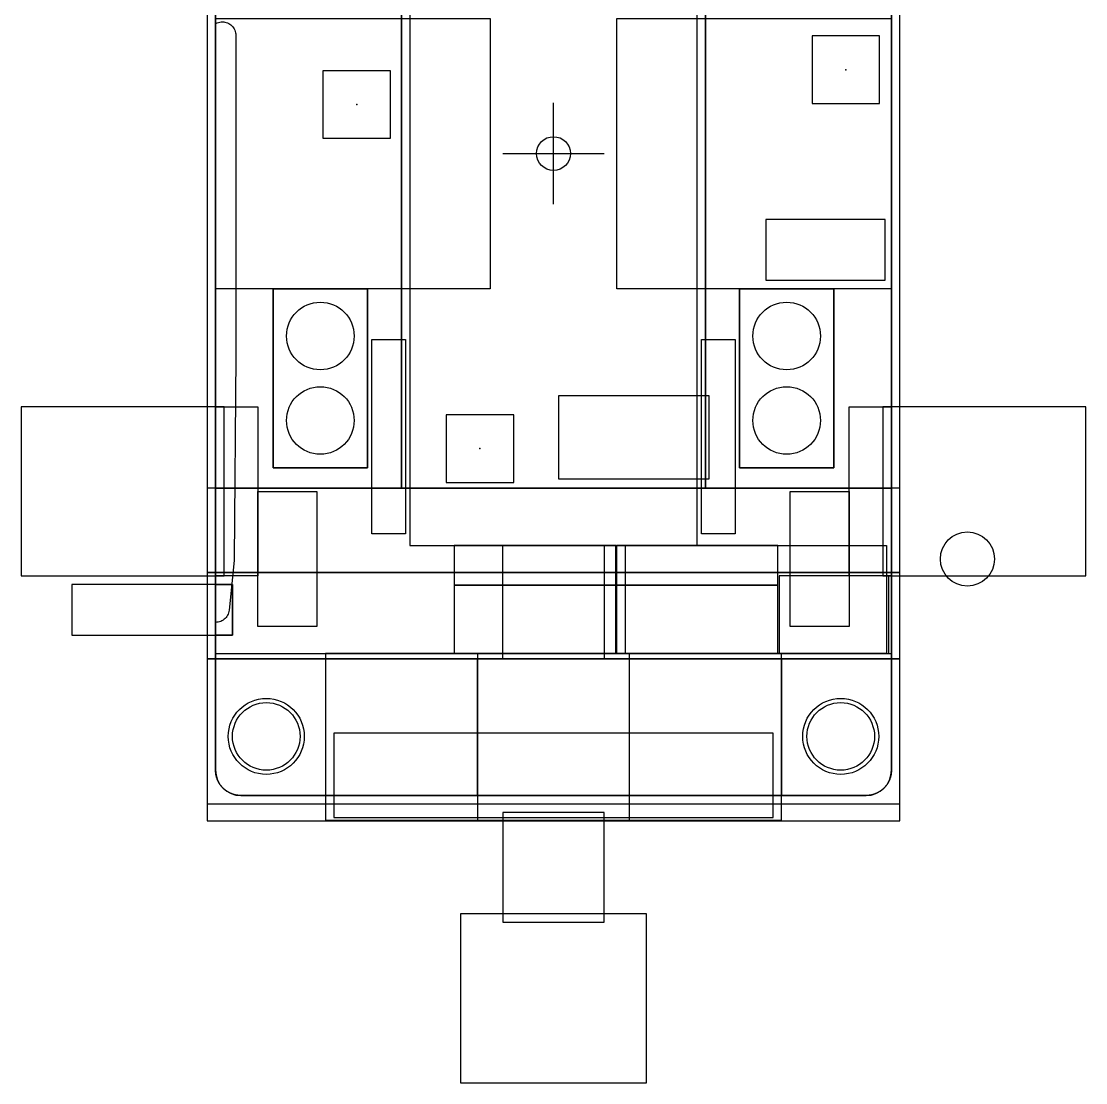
# Model space of a CAD drawing. Header units: millimetres. Extents: x -32 to 32, y -55 to 58.
# Drawn here: x -31.5 to 31.5, y -55 to 7.8 of the extents above; entities that cross this region are included whole.
import ezdxf

# ---------------------------------------------------------------- set-up
doc = ezdxf.new("R2010")
doc.units = ezdxf.units.MM
for name, color, linetype in [('BATTERY_4P7', 1, 'Continuous'), ('BOTTOM_FLUSH_PADS_ONLY', 5, 'Continuous'), ('BOTTOM_PLATE_M2_HEAD_HOLES', 2, 'Continuous'), ('BOTTOM_PLATE_THT_RELIEF', 3, 'Continuous'), ('CORRIDOR_23P0', 2, 'Continuous'), ('ESC_EDGE', 1, 'Continuous'), ('IMU_CENTRE', 2, 'Continuous'), ('KEYBAND_4P0', 6, 'Continuous'), ('LED_CHANNEL_MOUTH_CLEAR', 5, 'Continuous'), ('LED_LEADS_0P3', 4, 'Continuous'), ('LEDGE_CLAMP_NO_PARTS', 3, 'Continuous'), ('MOTOR_LEADS_7P3', 7, 'Continuous'), ('MOTOR_SVC_LOOP_7P5', 4, 'Continuous'), ('MOUNT_KEEPOUT', 1, 'Continuous'), ('PLACEMENT_C21', 3, 'Continuous'), ('PLACEMENT_D2', 5, 'Continuous'), ('PLACEMENT_J1_ESC_PWR', 6, 'Continuous'), ('PLACEMENT_J4_ESC_SIG', 7, 'Continuous'), ('PLACEMENT_J4_REARPADS', 1, 'Continuous'), ('PLACEMENT_J5_REARPADS', 3, 'Continuous'), ('PLACEMENT_J5_RX', 2, 'Continuous'), ('PLACEMENT_J6_XT30_BAT', 4, 'Continuous'), ('PLACEMENT_J7_XT30_SW', 6, 'Continuous'), ('PLACEMENT_U4', 6, 'Continuous'), ('PLACEMENT_U5', 7, 'Continuous'), ('PLACEMENT_U6', 1, 'Continuous'), ('REF_BATTERY', 3, 'Continuous'), ('REF_BAY', 5, 'Continuous'), ('REF_BOARD', 3, 'Continuous'), ('REF_ESC_ENVELOPE', 6, 'Continuous'), ('REF_LED_LEAD_CHANNEL', 4, 'Continuous'), ('REF_LEDGE_RECESS_NEW', 7, 'Continuous'), ('REF_LEDGES', 6, 'Continuous'), ('REF_MOTOR_LEAD_CHANNEL', 7, 'Continuous'), ('REF_OLD_TABHOLES', 4, 'Continuous'), ('REF_RX', 2, 'Continuous'), ('REF_RX_LEAD_GROOVE', 3, 'Continuous'), ('REF_S_BEAM', 4, 'Continuous'), ('REF_S_GAP', 5, 'Continuous'), ('REF_S_GROOVE_V33B', 7, 'Continuous'), ('REF_S_GROOVE_V34', 1, 'Continuous'), ('RIB_14P4', 1, 'Continuous'), ('RX_ENTRY', 3, 'Continuous'), ('S_BEAM_1P2', 2, 'Continuous'), ('S_GAP_XH_PLUG_LOW_PARTS', 3, 'Continuous'), ('S_GROOVE_WIRES_4P8', 4, 'Continuous'), ('XT30_BAT', 6, 'Continuous'), ('XT30_SW', 7, 'Continuous')]:
    doc.layers.add(name, color=color, linetype=linetype)

msp = doc.modelspace()

# ---------------------------------------------------------------- linework, layer by layer
at = {"layer": 'BATTERY_4P7'}
msp.add_lwpolyline([(9, 29.2), (9, -19.8), (-9, -19.8), (-9, 29.9)], dxfattribs=at)
at = {"layer": 'BOTTOM_FLUSH_PADS_ONLY'}
msp.add_lwpolyline([(20, 36.4954), (20, -36.4954), (20, -36.4985), (20, -36.5015), (19.9999, -36.5046), (19.9997, -36.5276), (19.9995, -36.5337), (19.9994, -36.5399), (19.9992, -36.546), (19.9985, -36.5644), (19.9983, -36.5705), (19.998, -36.5767), (19.9976, -36.5828), (19.9965, -36.6012), (19.9961, -36.6073), (19.9956, -36.6134), (19.9951, -36.6195), (19.9936, -36.6379), (19.993, -36.644), (19.9924, -36.6501), (19.9918, -36.6562), (19.9897, -36.6745), (19.989, -36.6806), (19.9883, -36.6867), (19.9875, -36.6927), (19.985, -36.711), (19.9841, -36.7171), (19.9832, -36.7231), (19.9823, -36.7292), (19.9794, -36.7474), (19.9784, -36.7534), (19.9773, -36.7595), (19.9762, -36.7655), (19.9729, -36.7836), (19.9717, -36.7896), (19.9705, -36.7956), (19.9693, -36.8016), (19.9655, -36.8196), (19.9642, -36.8256), (19.9628, -36.8316), (19.9614, -36.8376), (19.9572, -36.8555), (19.9557, -36.8615), (19.9542, -36.8674), (19.9527, -36.8734), (19.948, -36.8912), (19.9464, -36.8971), (19.9448, -36.903), (19.9431, -36.9089), (19.938, -36.9266), (19.9362, -36.9325), (19.9344, -36.9383), (19.9326, -36.9442), (19.9271, -36.9617), (19.9252, -36.9676), (19.9233, -36.9734), (19.9213, -36.9792), (19.9153, -36.9966), (19.9133, -37.0024), (19.9112, -37.0082), (19.9091, -37.014), (19.9027, -37.0312), (19.9005, -37.037), (19.8983, -37.0427), (19.8961, -37.0484), (19.8892, -37.0655), (19.8869, -37.0712), (19.8846, -37.0768), (19.8822, -37.0825), (19.8749, -37.0994), (19.8725, -37.105), (19.87, -37.1106), (19.8675, -37.1162), (19.8598, -37.133), (19.8572, -37.1385), (19.8546, -37.1441), (19.8519, -37.1496), (19.8439, -37.1661), (19.8411, -37.1716), (19.8384, -37.1771), (19.8356, -37.1826), (19.8271, -37.1989), (19.8243, -37.2044), (19.8214, -37.2098), (19.8184, -37.2152), (19.8096, -37.2313), (19.8066, -37.2366), (19.8036, -37.242), (19.8005, -37.2473), (19.7912, -37.2632), (19.7881, -37.2685), (19.785, -37.2737), (19.7818, -37.279), (19.7721, -37.2947), (19.7689, -37.2999), (19.7656, -37.305), (19.7623, -37.3102), (19.7522, -37.3256), (19.7488, -37.3308), (19.7454, -37.3359), (19.742, -37.3409), (19.7316, -37.3561), (19.7281, -37.3612), (19.7245, -37.3662), (19.721, -37.3712), (19.7102, -37.3861), (19.7066, -37.391), (19.7029, -37.396), (19.6992, -37.4009), (19.6881, -37.4155), (19.6843, -37.4204), (19.6806, -37.4252), (19.6768, -37.43), (19.6653, -37.4444), (19.6614, -37.4492), (19.6575, -37.4539), (19.6536, -37.4586), (19.6417, -37.4727), (19.6378, -37.4774), (19.6338, -37.482), (19.6297, -37.4867), (19.6175, -37.5004), (19.6134, -37.505), (19.6093, -37.5096), (19.6052, -37.5141), (19.5926, -37.5276), (19.5884, -37.532), (19.5842, -37.5365), (19.5799, -37.5409), (19.5671, -37.5541), (19.5628, -37.5584), (19.5584, -37.5628), (19.5541, -37.5671), (19.5409, -37.5799), (19.5365, -37.5842), (19.532, -37.5884), (19.5276, -37.5926), (19.5141, -37.6052), (19.5096, -37.6093), (19.505, -37.6134), (19.5004, -37.6175), (19.4867, -37.6297), (19.482, -37.6338), (19.4774, -37.6378), (19.4727, -37.6417), (19.4586, -37.6536), (19.4539, -37.6575), (19.4492, -37.6614), (19.4444, -37.6653), (19.43, -37.6768), (19.4252, -37.6806), (19.4204, -37.6843), (19.4155, -37.6881), (19.4009, -37.6992), (19.396, -37.7029), (19.391, -37.7066), (19.3861, -37.7102), (19.3712, -37.721), (19.3662, -37.7245), (19.3612, -37.7281), (19.3561, -37.7316), (19.3409, -37.742), (19.3359, -37.7454), (19.3308, -37.7488), (19.3256, -37.7522), (19.3102, -37.7623), (19.305, -37.7656), (19.2999, -37.7689), (19.2947, -37.7721), (19.279, -37.7818), (19.2737, -37.785), (19.2685, -37.7881), (19.2632, -37.7912), (19.2473, -37.8005), (19.242, -37.8036), (19.2366, -37.8066), (19.2313, -37.8096), (19.2152, -37.8184), (19.2098, -37.8214), (19.2044, -37.8243), (19.1989, -37.8271), (19.1826, -37.8356), (19.1771, -37.8384), (19.1716, -37.8411), (19.1661, -37.8439), (19.1496, -37.8519), (19.1441, -37.8546), (19.1385, -37.8572), (19.133, -37.8598), (19.1162, -37.8675), (19.1106, -37.87), (19.105, -37.8725), (19.0994, -37.8749), (19.0825, -37.8822), (19.0768, -37.8846), (19.0712, -37.8869), (19.0655, -37.8892), (19.0484, -37.8961), (19.0427, -37.8983), (19.037, -37.9005), (19.0312, -37.9027), (19.014, -37.9091), (19.0082, -37.9112), (19.0024, -37.9133), (18.9966, -37.9153), (18.9792, -37.9213), (18.9734, -37.9233), (18.9676, -37.9252), (18.9617, -37.9271), (18.9442, -37.9326), (18.9383, -37.9344), (18.9325, -37.9362), (18.9266, -37.938), (18.9089, -37.9431), (18.903, -37.9448), (18.8971, -37.9464), (18.8912, -37.948), (18.8734, -37.9527), (18.8674, -37.9542), (18.8615, -37.9557), (18.8555, -37.9572), (18.8376, -37.9614), (18.8316, -37.9628), (18.8256, -37.9642), (18.8196, -37.9655), (18.8016, -37.9693), (18.7956, -37.9705), (18.7896, -37.9717), (18.7836, -37.9729), (18.7655, -37.9762), (18.7595, -37.9773), (18.7534, -37.9784), (18.7474, -37.9794), (18.7292, -37.9823), (18.7231, -37.9832), (18.7171, -37.9841), (18.711, -37.985), (18.6927, -37.9875), (18.6867, -37.9883), (18.6806, -37.989), (18.6745, -37.9897), (18.6562, -37.9918), (18.6501, -37.9924), (18.644, -37.993), (18.6379, -37.9936), (18.6195, -37.9951), (18.6134, -37.9956), (18.6073, -37.9961), (18.6012, -37.9965), (18.5828, -37.9976), (18.5767, -37.998), (18.5705, -37.9983), (18.5644, -37.9985), (18.546, -37.9992), (18.5399, -37.9994), (18.5337, -37.9995), (18.5276, -37.9997), (18.5046, -37.9999), (18.5015, -38), (18.4985, -38), (18.4954, -38), (-18.4954, -38), (-18.4985, -38), (-18.5015, -38), (-18.5046, -37.9999), (-18.5276, -37.9997), (-18.5337, -37.9995), (-18.5399, -37.9994), (-18.546, -37.9992), (-18.5644, -37.9985), (-18.5705, -37.9983), (-18.5767, -37.998), (-18.5828, -37.9976), (-18.6012, -37.9965), (-18.6073, -37.9961), (-18.6134, -37.9956), (-18.6195, -37.9951), (-18.6379, -37.9936), (-18.644, -37.993), (-18.6501, -37.9924), (-18.6562, -37.9918), (-18.6745, -37.9897), (-18.6806, -37.989), (-18.6867, -37.9883), (-18.6927, -37.9875), (-18.711, -37.985), (-18.7171, -37.9841), (-18.7231, -37.9832), (-18.7292, -37.9823), (-18.7474, -37.9794), (-18.7534, -37.9784), (-18.7595, -37.9773), (-18.7655, -37.9762), (-18.7836, -37.9729), (-18.7896, -37.9717), (-18.7956, -37.9705), (-18.8016, -37.9693), (-18.8196, -37.9655), (-18.8256, -37.9642), (-18.8316, -37.9628), (-18.8376, -37.9614), (-18.8555, -37.9572), (-18.8615, -37.9557), (-18.8674, -37.9542), (-18.8734, -37.9527), (-18.8912, -37.948), (-18.8971, -37.9464), (-18.903, -37.9448), (-18.9089, -37.9431), (-18.9266, -37.938), (-18.9325, -37.9362), (-18.9383, -37.9344), (-18.9442, -37.9326), (-18.9617, -37.9271), (-18.9676, -37.9252), (-18.9734, -37.9233), (-18.9792, -37.9213), (-18.9966, -37.9153), (-19.0024, -37.9133), (-19.0082, -37.9112), (-19.014, -37.9091), (-19.0312, -37.9027), (-19.037, -37.9005), (-19.0427, -37.8983), (-19.0484, -37.8961), (-19.0655, -37.8892), (-19.0712, -37.8869), (-19.0768, -37.8846), (-19.0825, -37.8822), (-19.0994, -37.8749), (-19.105, -37.8725), (-19.1106, -37.87), (-19.1162, -37.8675), (-19.133, -37.8598), (-19.1385, -37.8572), (-19.1441, -37.8546), (-19.1496, -37.8519), (-19.1661, -37.8439), (-19.1716, -37.8411), (-19.1771, -37.8384), (-19.1826, -37.8356), (-19.1989, -37.8271), (-19.2044, -37.8243), (-19.2098, -37.8214), (-19.2152, -37.8184), (-19.2313, -37.8096), (-19.2366, -37.8066), (-19.242, -37.8036), (-19.2473, -37.8005), (-19.2632, -37.7912), (-19.2685, -37.7881), (-19.2737, -37.785), (-19.279, -37.7818), (-19.2947, -37.7721), (-19.2999, -37.7689), (-19.305, -37.7656), (-19.3102, -37.7623), (-19.3256, -37.7522), (-19.3308, -37.7488), (-19.3359, -37.7454), (-19.3409, -37.742), (-19.3561, -37.7316), (-19.3612, -37.7281), (-19.3662, -37.7245), (-19.3712, -37.721), (-19.3861, -37.7102), (-19.391, -37.7066), (-19.396, -37.7029), (-19.4009, -37.6992), (-19.4155, -37.6881), (-19.4204, -37.6843), (-19.4252, -37.6806), (-19.43, -37.6768), (-19.4444, -37.6653), (-19.4492, -37.6614), (-19.4539, -37.6575), (-19.4586, -37.6536), (-19.4727, -37.6417), (-19.4774, -37.6378), (-19.482, -37.6338), (-19.4867, -37.6297), (-19.5004, -37.6175), (-19.505, -37.6134), (-19.5096, -37.6093), (-19.5141, -37.6052), (-19.5276, -37.5926), (-19.532, -37.5884), (-19.5365, -37.5842), (-19.5409, -37.5799), (-19.5541, -37.5671), (-19.5584, -37.5628), (-19.5628, -37.5584), (-19.5671, -37.5541), (-19.5799, -37.5409), (-19.5842, -37.5365), (-19.5884, -37.532), (-19.5926, -37.5276), (-19.6052, -37.5141), (-19.6093, -37.5096), (-19.6134, -37.505), (-19.6175, -37.5004), (-19.6297, -37.4867), (-19.6338, -37.482), (-19.6378, -37.4774), (-19.6417, -37.4727), (-19.6536, -37.4586), (-19.6575, -37.4539), (-19.6614, -37.4492), (-19.6653, -37.4444), (-19.6768, -37.43), (-19.6806, -37.4252), (-19.6843, -37.4204), (-19.6881, -37.4155), (-19.6992, -37.4009), (-19.7029, -37.396), (-19.7066, -37.391), (-19.7102, -37.3861), (-19.721, -37.3712), (-19.7245, -37.3662), (-19.7281, -37.3612), (-19.7316, -37.3561), (-19.742, -37.3409), (-19.7454, -37.3359), (-19.7488, -37.3308), (-19.7522, -37.3256), (-19.7623, -37.3102), (-19.7656, -37.305), (-19.7689, -37.2999), (-19.7721, -37.2947), (-19.7818, -37.279), (-19.785, -37.2737), (-19.7881, -37.2685), (-19.7912, -37.2632), (-19.8005, -37.2473), (-19.8036, -37.242), (-19.8066, -37.2366), (-19.8096, -37.2313), (-19.8184, -37.2152), (-19.8214, -37.2098), (-19.8243, -37.2044), (-19.8271, -37.1989), (-19.8356, -37.1826), (-19.8384, -37.1771), (-19.8411, -37.1716), (-19.8439, -37.1661), (-19.8519, -37.1496), (-19.8546, -37.1441), (-19.8572, -37.1385), (-19.8598, -37.133), (-19.8675, -37.1162), (-19.87, -37.1106), (-19.8725, -37.105), (-19.8749, -37.0994), (-19.8822, -37.0825), (-19.8846, -37.0768), (-19.8869, -37.0712), (-19.8892, -37.0655), (-19.8961, -37.0484), (-19.8983, -37.0427), (-19.9005, -37.037), (-19.9027, -37.0312), (-19.9091, -37.014), (-19.9112, -37.0082), (-19.9133, -37.0024), (-19.9153, -36.9966), (-19.9213, -36.9792), (-19.9233, -36.9734), (-19.9252, -36.9676), (-19.9271, -36.9617), (-19.9326, -36.9442), (-19.9344, -36.9383), (-19.9362, -36.9325), (-19.938, -36.9266), (-19.9431, -36.9089), (-19.9448, -36.903), (-19.9464, -36.8971), (-19.948, -36.8912), (-19.9527, -36.8734), (-19.9542, -36.8674), (-19.9557, -36.8615), (-19.9572, -36.8555), (-19.9614, -36.8376), (-19.9628, -36.8316), (-19.9642, -36.8256), (-19.9655, -36.8196), (-19.9693, -36.8016), (-19.9705, -36.7956), (-19.9717, -36.7896), (-19.9729, -36.7836), (-19.9762, -36.7655), (-19.9773, -36.7595), (-19.9784, -36.7534), (-19.9794, -36.7474), (-19.9823, -36.7292), (-19.9832, -36.7231), (-19.9841, -36.7171), (-19.985, -36.711), (-19.9875, -36.6927), (-19.9883, -36.6867), (-19.989, -36.6806), (-19.9897, -36.6745), (-19.9918, -36.6562), (-19.9924, -36.6501), (-19.993, -36.644), (-19.9936, -36.6379), (-19.9951, -36.6195), (-19.9956, -36.6134), (-19.9961, -36.6073), (-19.9965, -36.6012), (-19.9976, -36.5828), (-19.998, -36.5767), (-19.9983, -36.5705), (-19.9985, -36.5644), (-19.9992, -36.546), (-19.9994, -36.5399), (-19.9995, -36.5337), (-19.9997, -36.5276), (-19.9999, -36.5046), (-20, -36.5015), (-20, -36.4985), (-20, -36.4954), (-20, 36.4954)], dxfattribs=at)
at = {"layer": 'BOTTOM_PLATE_M2_HEAD_HOLES'}
for centre in [(-17, -34.5), (17, -34.5)]:
    msp.add_circle(centre, 2, dxfattribs=at)
at = {"layer": 'BOTTOM_PLATE_THT_RELIEF'}
for centre in [(-13.8, -10.8), (13.8, -10.8), (-13.8, -15.8), (13.8, -15.8)]:
    msp.add_circle(centre, 2, dxfattribs=at)
at = {"layer": 'CORRIDOR_23P0'}
msp.add_lwpolyline([(-9, 29.9), (-9, -19.8), (-20, -19.8), (-20, 29.9)], close=True, dxfattribs=at)
msp.add_lwpolyline([(20, 29.9), (20, -19.8), (9, -19.8), (9, 29.2)], dxfattribs=at)
at = {"layer": 'ESC_EDGE'}
msp.add_lwpolyline([(4.27, -29.6), (4.27, -23.2), (19.7, -23.2), (19.7, -29.6)], close=True, dxfattribs=at)
at = {"layer": 'IMU_CENTRE'}
for p, q in [((0, -3), (0, 3)), ((-3, 0), (3, 0))]:
    msp.add_line(p, q, dxfattribs=at)
msp.add_circle((0, 0), 1, dxfattribs=at)
at = {"layer": 'KEYBAND_4P0'}
for points in [[(-3.75, 8), (-3.75, -8), (-20, -8), (-20, 8)], [(20, 8), (20, -8), (3.75, -8), (3.75, 8)]]:
    msp.add_lwpolyline(points, close=True, dxfattribs=at)
at = {"layer": 'LED_CHANNEL_MOUTH_CLEAR'}
msp.add_lwpolyline([(-19, -25.5), (-19, -28.5), (-20, -28.5), (-20, -25.5)], close=True, dxfattribs=at)
at = {"layer": 'LED_LEADS_0P3'}
msp.add_lwpolyline([(-19.9771, 7.7055), (-19.9061, 7.7391), (-19.8322, 7.7656), (-19.7561, 7.7846), (-19.6784, 7.7961), (-19.6, 7.8), (-19.5216, 7.7961), (-19.4439, 7.7846), (-19.3678, 7.7656), (-19.2939, 7.7391), (-19.2229, 7.7055), (-19.1555, 7.6652), (-19.0925, 7.6184), (-19.0343, 7.5657), (-18.9816, 7.5075), (-18.9348, 7.4445), (-18.8945, 7.3771), (-18.8609, 7.3061), (-18.8344, 7.2322), (-18.8154, 7.1561), (-18.8039, 7.0784), (-18.8, 7), (-18.8, -12), (-18.8, -12.0067), (-18.9, -24.0067), (-18.9041, -24.0809), (-19.2041, -27.0309), (-19.2159, -27.1086), (-19.2352, -27.1847), (-19.2619, -27.2585), (-19.2957, -27.3294), (-19.3362, -27.3966), (-19.3832, -27.4595), (-19.4361, -27.5175), (-19.4944, -27.57), (-19.5577, -27.6166), (-19.6251, -27.6567), (-19.6962, -27.6901), (-19.7702, -27.7163), (-19.8464, -27.7351), (-19.9241, -27.7464), (-20, -27.7499), (-20, 7.6918)], close=True, dxfattribs=at)
at = {"layer": 'LEDGE_CLAMP_NO_PARTS'}
msp.add_lwpolyline([(20, -36.4954), (20, -36.4985), (20, -36.5015), (19.9999, -36.5046), (19.9997, -36.5276), (19.9995, -36.5337), (19.9994, -36.5399), (19.9992, -36.546), (19.9985, -36.5644), (19.9983, -36.5705), (19.998, -36.5767), (19.9976, -36.5828), (19.9965, -36.6012), (19.9961, -36.6073), (19.9956, -36.6134), (19.9951, -36.6195), (19.9936, -36.6379), (19.993, -36.644), (19.9924, -36.6501), (19.9918, -36.6562), (19.9897, -36.6745), (19.989, -36.6806), (19.9883, -36.6867), (19.9875, -36.6927), (19.985, -36.711), (19.9841, -36.7171), (19.9832, -36.7231), (19.9823, -36.7292), (19.9794, -36.7474), (19.9784, -36.7534), (19.9773, -36.7595), (19.9762, -36.7655), (19.9729, -36.7836), (19.9717, -36.7896), (19.9705, -36.7956), (19.9693, -36.8016), (19.9655, -36.8196), (19.9642, -36.8256), (19.9628, -36.8316), (19.9614, -36.8376), (19.9572, -36.8555), (19.9557, -36.8615), (19.9542, -36.8674), (19.9527, -36.8734), (19.948, -36.8912), (19.9464, -36.8971), (19.9448, -36.903), (19.9431, -36.9089), (19.938, -36.9266), (19.9362, -36.9325), (19.9344, -36.9383), (19.9326, -36.9442), (19.9271, -36.9617), (19.9252, -36.9676), (19.9233, -36.9734), (19.9213, -36.9792), (19.9153, -36.9966), (19.9133, -37.0024), (19.9112, -37.0082), (19.9091, -37.014), (19.9027, -37.0312), (19.9005, -37.037), (19.8983, -37.0427), (19.8961, -37.0484), (19.8892, -37.0655), (19.8869, -37.0712), (19.8846, -37.0768), (19.8822, -37.0825), (19.8749, -37.0994), (19.8725, -37.105), (19.87, -37.1106), (19.8675, -37.1162), (19.8598, -37.133), (19.8572, -37.1385), (19.8546, -37.1441), (19.8519, -37.1496), (19.8439, -37.1661), (19.8411, -37.1716), (19.8384, -37.1771), (19.8356, -37.1826), (19.8271, -37.1989), (19.8243, -37.2044), (19.8214, -37.2098), (19.8184, -37.2152), (19.8096, -37.2313), (19.8066, -37.2366), (19.8036, -37.242), (19.8005, -37.2473), (19.7912, -37.2632), (19.7881, -37.2685), (19.785, -37.2737), (19.7818, -37.279), (19.7721, -37.2947), (19.7689, -37.2999), (19.7656, -37.305), (19.7623, -37.3102), (19.7522, -37.3256), (19.7488, -37.3308), (19.7454, -37.3359), (19.742, -37.3409), (19.7316, -37.3561), (19.7281, -37.3612), (19.7245, -37.3662), (19.721, -37.3712), (19.7102, -37.3861), (19.7066, -37.391), (19.7029, -37.396), (19.6992, -37.4009), (19.6881, -37.4155), (19.6843, -37.4204), (19.6806, -37.4252), (19.6768, -37.43), (19.6653, -37.4444), (19.6614, -37.4492), (19.6575, -37.4539), (19.6536, -37.4586), (19.6417, -37.4727), (19.6378, -37.4774), (19.6338, -37.482), (19.6297, -37.4867), (19.6175, -37.5004), (19.6134, -37.505), (19.6093, -37.5096), (19.6052, -37.5141), (19.5926, -37.5276), (19.5884, -37.532), (19.5842, -37.5365), (19.5799, -37.5409), (19.5671, -37.5541), (19.5628, -37.5584), (19.5584, -37.5628), (19.5541, -37.5671), (19.5409, -37.5799), (19.5365, -37.5842), (19.532, -37.5884), (19.5276, -37.5926), (19.5141, -37.6052), (19.5096, -37.6093), (19.505, -37.6134), (19.5004, -37.6175), (19.4867, -37.6297), (19.482, -37.6338), (19.4774, -37.6378), (19.4727, -37.6417), (19.4586, -37.6536), (19.4539, -37.6575), (19.4492, -37.6614), (19.4444, -37.6653), (19.43, -37.6768), (19.4252, -37.6806), (19.4204, -37.6843), (19.4155, -37.6881), (19.4009, -37.6992), (19.396, -37.7029), (19.391, -37.7066), (19.3861, -37.7102), (19.3712, -37.721), (19.3662, -37.7245), (19.3612, -37.7281), (19.3561, -37.7316), (19.3409, -37.742), (19.3359, -37.7454), (19.3308, -37.7488), (19.3256, -37.7522), (19.3102, -37.7623), (19.305, -37.7656), (19.2999, -37.7689), (19.2947, -37.7721), (19.279, -37.7818), (19.2737, -37.785), (19.2685, -37.7881), (19.2632, -37.7912), (19.2473, -37.8005), (19.242, -37.8036), (19.2366, -37.8066), (19.2313, -37.8096), (19.2152, -37.8184), (19.2098, -37.8214), (19.2044, -37.8243), (19.1989, -37.8271), (19.1826, -37.8356), (19.1771, -37.8384), (19.1716, -37.8411), (19.1661, -37.8439), (19.1496, -37.8519), (19.1441, -37.8546), (19.1385, -37.8572), (19.133, -37.8598), (19.1162, -37.8675), (19.1106, -37.87), (19.105, -37.8725), (19.0994, -37.8749), (19.0825, -37.8822), (19.0768, -37.8846), (19.0712, -37.8869), (19.0655, -37.8892), (19.0484, -37.8961), (19.0427, -37.8983), (19.037, -37.9005), (19.0312, -37.9027), (19.014, -37.9091), (19.0082, -37.9112), (19.0024, -37.9133), (18.9966, -37.9153), (18.9792, -37.9213), (18.9734, -37.9233), (18.9676, -37.9252), (18.9617, -37.9271), (18.9442, -37.9326), (18.9383, -37.9344), (18.9325, -37.9362), (18.9266, -37.938), (18.9089, -37.9431), (18.903, -37.9448), (18.8971, -37.9464), (18.8912, -37.948), (18.8734, -37.9527), (18.8674, -37.9542), (18.8615, -37.9557), (18.8555, -37.9572), (18.8376, -37.9614), (18.8316, -37.9628), (18.8256, -37.9642), (18.8196, -37.9655), (18.8016, -37.9693), (18.7956, -37.9705), (18.7896, -37.9717), (18.7836, -37.9729), (18.7655, -37.9762), (18.7595, -37.9773), (18.7534, -37.9784), (18.7474, -37.9794), (18.7292, -37.9823), (18.7231, -37.9832), (18.7171, -37.9841), (18.711, -37.985), (18.6927, -37.9875), (18.6867, -37.9883), (18.6806, -37.989), (18.6745, -37.9897), (18.6562, -37.9918), (18.6501, -37.9924), (18.644, -37.993), (18.6379, -37.9936), (18.6195, -37.9951), (18.6134, -37.9956), (18.6073, -37.9961), (18.6012, -37.9965), (18.5828, -37.9976), (18.5767, -37.998), (18.5705, -37.9983), (18.5644, -37.9985), (18.546, -37.9992), (18.5399, -37.9994), (18.5337, -37.9995), (18.5276, -37.9997), (18.5046, -37.9999), (18.5015, -38), (18.4985, -38), (18.4954, -38), (13.5, -38), (13.5, -29.9), (-4.5, -29.9), (-4.5, -38), (-18.4954, -38), (-18.4985, -38), (-18.5015, -38), (-18.5046, -37.9999), (-18.5276, -37.9997), (-18.5337, -37.9995), (-18.5399, -37.9994), (-18.546, -37.9992), (-18.5644, -37.9985), (-18.5705, -37.9983), (-18.5767, -37.998), (-18.5828, -37.9976), (-18.6012, -37.9965), (-18.6073, -37.9961), (-18.6134, -37.9956), (-18.6195, -37.9951), (-18.6379, -37.9936), (-18.644, -37.993), (-18.6501, -37.9924), (-18.6562, -37.9918), (-18.6745, -37.9897), (-18.6806, -37.989), (-18.6867, -37.9883), (-18.6927, -37.9875), (-18.711, -37.985), (-18.7171, -37.9841), (-18.7231, -37.9832), (-18.7292, -37.9823), (-18.7474, -37.9794), (-18.7534, -37.9784), (-18.7595, -37.9773), (-18.7655, -37.9762), (-18.7836, -37.9729), (-18.7896, -37.9717), (-18.7956, -37.9705), (-18.8016, -37.9693), (-18.8196, -37.9655), (-18.8256, -37.9642), (-18.8316, -37.9628), (-18.8376, -37.9614), (-18.8555, -37.9572), (-18.8615, -37.9557), (-18.8674, -37.9542), (-18.8734, -37.9527), (-18.8912, -37.948), (-18.8971, -37.9464), (-18.903, -37.9448), (-18.9089, -37.9431), (-18.9266, -37.938), (-18.9325, -37.9362), (-18.9383, -37.9344), (-18.9442, -37.9326), (-18.9617, -37.9271), (-18.9676, -37.9252), (-18.9734, -37.9233), (-18.9792, -37.9213), (-18.9966, -37.9153), (-19.0024, -37.9133), (-19.0082, -37.9112), (-19.014, -37.9091), (-19.0312, -37.9027), (-19.037, -37.9005), (-19.0427, -37.8983), (-19.0484, -37.8961), (-19.0655, -37.8892), (-19.0712, -37.8869), (-19.0768, -37.8846), (-19.0825, -37.8822), (-19.0994, -37.8749), (-19.105, -37.8725), (-19.1106, -37.87), (-19.1162, -37.8675), (-19.133, -37.8598), (-19.1385, -37.8572), (-19.1441, -37.8546), (-19.1496, -37.8519), (-19.1661, -37.8439), (-19.1716, -37.8411), (-19.1771, -37.8384), (-19.1826, -37.8356), (-19.1989, -37.8271), (-19.2044, -37.8243), (-19.2098, -37.8214), (-19.2152, -37.8184), (-19.2313, -37.8096), (-19.2366, -37.8066), (-19.242, -37.8036), (-19.2473, -37.8005), (-19.2632, -37.7912), (-19.2685, -37.7881), (-19.2737, -37.785), (-19.279, -37.7818), (-19.2947, -37.7721), (-19.2999, -37.7689), (-19.305, -37.7656), (-19.3102, -37.7623), (-19.3256, -37.7522), (-19.3308, -37.7488), (-19.3359, -37.7454), (-19.3409, -37.742), (-19.3561, -37.7316), (-19.3612, -37.7281), (-19.3662, -37.7245), (-19.3712, -37.721), (-19.3861, -37.7102), (-19.391, -37.7066), (-19.396, -37.7029), (-19.4009, -37.6992), (-19.4155, -37.6881), (-19.4204, -37.6843), (-19.4252, -37.6806), (-19.43, -37.6768), (-19.4444, -37.6653), (-19.4492, -37.6614), (-19.4539, -37.6575), (-19.4586, -37.6536), (-19.4727, -37.6417), (-19.4774, -37.6378), (-19.482, -37.6338), (-19.4867, -37.6297), (-19.5004, -37.6175), (-19.505, -37.6134), (-19.5096, -37.6093), (-19.5141, -37.6052), (-19.5276, -37.5926), (-19.532, -37.5884), (-19.5365, -37.5842), (-19.5409, -37.5799), (-19.5541, -37.5671), (-19.5584, -37.5628), (-19.5628, -37.5584), (-19.5671, -37.5541), (-19.5799, -37.5409), (-19.5842, -37.5365), (-19.5884, -37.532), (-19.5926, -37.5276), (-19.6052, -37.5141), (-19.6093, -37.5096), (-19.6134, -37.505), (-19.6175, -37.5004), (-19.6297, -37.4867), (-19.6338, -37.482), (-19.6378, -37.4774), (-19.6417, -37.4727), (-19.6536, -37.4586), (-19.6575, -37.4539), (-19.6614, -37.4492), (-19.6653, -37.4444), (-19.6768, -37.43), (-19.6806, -37.4252), (-19.6843, -37.4204), (-19.6881, -37.4155), (-19.6992, -37.4009), (-19.7029, -37.396), (-19.7066, -37.391), (-19.7102, -37.3861), (-19.721, -37.3712), (-19.7245, -37.3662), (-19.7281, -37.3612), (-19.7316, -37.3561), (-19.742, -37.3409), (-19.7454, -37.3359), (-19.7488, -37.3308), (-19.7522, -37.3256), (-19.7623, -37.3102), (-19.7656, -37.305), (-19.7689, -37.2999), (-19.7721, -37.2947), (-19.7818, -37.279), (-19.785, -37.2737), (-19.7881, -37.2685), (-19.7912, -37.2632), (-19.8005, -37.2473), (-19.8036, -37.242), (-19.8066, -37.2366), (-19.8096, -37.2313), (-19.8184, -37.2152), (-19.8214, -37.2098), (-19.8243, -37.2044), (-19.8271, -37.1989), (-19.8356, -37.1826), (-19.8384, -37.1771), (-19.8411, -37.1716), (-19.8439, -37.1661), (-19.8519, -37.1496), (-19.8546, -37.1441), (-19.8572, -37.1385), (-19.8598, -37.133), (-19.8675, -37.1162), (-19.87, -37.1106), (-19.8725, -37.105), (-19.8749, -37.0994), (-19.8822, -37.0825), (-19.8846, -37.0768), (-19.8869, -37.0712), (-19.8892, -37.0655), (-19.8961, -37.0484), (-19.8983, -37.0427), (-19.9005, -37.037), (-19.9027, -37.0312), (-19.9091, -37.014), (-19.9112, -37.0082), (-19.9133, -37.0024), (-19.9153, -36.9966), (-19.9213, -36.9792), (-19.9233, -36.9734), (-19.9252, -36.9676), (-19.9271, -36.9617), (-19.9326, -36.9442), (-19.9344, -36.9383), (-19.9362, -36.9325), (-19.938, -36.9266), (-19.9431, -36.9089), (-19.9448, -36.903), (-19.9464, -36.8971), (-19.948, -36.8912), (-19.9527, -36.8734), (-19.9542, -36.8674), (-19.9557, -36.8615), (-19.9572, -36.8555), (-19.9614, -36.8376), (-19.9628, -36.8316), (-19.9642, -36.8256), (-19.9655, -36.8196), (-19.9693, -36.8016), (-19.9705, -36.7956), (-19.9717, -36.7896), (-19.9729, -36.7836), (-19.9762, -36.7655), (-19.9773, -36.7595), (-19.9784, -36.7534), (-19.9794, -36.7474), (-19.9823, -36.7292), (-19.9832, -36.7231), (-19.9841, -36.7171), (-19.985, -36.711), (-19.9875, -36.6927), (-19.9883, -36.6867), (-19.989, -36.6806), (-19.9897, -36.6745), (-19.9918, -36.6562), (-19.9924, -36.6501), (-19.993, -36.644), (-19.9936, -36.6379), (-19.9951, -36.6195), (-19.9956, -36.6134), (-19.9961, -36.6073), (-19.9965, -36.6012), (-19.9976, -36.5828), (-19.998, -36.5767), (-19.9983, -36.5705), (-19.9985, -36.5644), (-19.9992, -36.546), (-19.9994, -36.5399), (-19.9995, -36.5337), (-19.9997, -36.5276), (-19.9999, -36.5046), (-20, -36.5015), (-20, -36.4985), (-20, -36.4954), (-20, -29.6), (20, -29.6)], close=True, dxfattribs=at)
at = {"layer": 'MOTOR_LEADS_7P3'}
for points in [[(-17.5, -15), (-17.5, -25), (-20, -25), (-20, -15)], [(20, -15), (20, -25), (17.5, -25), (17.5, -15)]]:
    msp.add_lwpolyline(points, close=True, dxfattribs=at)
at = {"layer": 'MOTOR_SVC_LOOP_7P5'}
for points in [[(-14, -20), (-14, -28), (-17.5, -28), (-17.5, -20)], [(17.5, -20), (17.5, -28), (14, -28), (14, -20)]]:
    msp.add_lwpolyline(points, close=True, dxfattribs=at)
at = {"layer": 'MOUNT_KEEPOUT'}
for centre in [(-17, -34.5), (17, -34.5)]:
    msp.add_circle(centre, 2.25, dxfattribs=at)
at = {"layer": 'PLACEMENT_C21'}
msp.add_lwpolyline([(9.21, -19.25), (9.21, -14.35), (0.29, -14.35), (0.29, -19.25)], close=True, dxfattribs=at)
at = {"layer": 'PLACEMENT_D2'}
msp.add_lwpolyline([(19.64, -7.5), (19.64, -3.9), (12.56, -3.9), (12.56, -7.5)], close=True, dxfattribs=at)
at = {"layer": 'PLACEMENT_J1_ESC_PWR'}
msp.add_lwpolyline([(19.85, -29.6), (19.85, -25), (13.35, -25), (13.35, -29.6)], close=True, dxfattribs=at)
at = {"layer": 'PLACEMENT_J4_ESC_SIG'}
msp.add_lwpolyline([(13.27, -29.6), (13.27, -25.55), (3.73, -25.55), (3.73, -29.6)], close=True, dxfattribs=at)
at = {"layer": 'PLACEMENT_J4_REARPADS'}
msp.add_lwpolyline([(13.27, -25.55), (13.27, -23.2), (3.73, -23.2), (3.73, -25.55)], close=True, dxfattribs=at)
at = {"layer": 'PLACEMENT_J5_REARPADS'}
msp.add_lwpolyline([(3.68, -25.55), (3.68, -23.2), (-5.88, -23.2), (-5.88, -25.55)], close=True, dxfattribs=at)
at = {"layer": 'PLACEMENT_J5_RX'}
msp.add_lwpolyline([(3.68, -29.6), (3.68, -25.55), (-5.88, -25.55), (-5.88, -29.6)], close=True, dxfattribs=at)
at = {"layer": 'PLACEMENT_J6_XT30_BAT'}
msp.add_lwpolyline([(16.6, -18.6), (16.6, -8), (11, -8), (11, -18.6)], close=True, dxfattribs=at)
at = {"layer": 'PLACEMENT_J7_XT30_SW'}
msp.add_lwpolyline([(-11, -18.6), (-11, -8), (-16.6, -8), (-16.6, -18.6)], close=True, dxfattribs=at)
at = {"layer": 'PLACEMENT_U4'}
msp.add_lwpolyline([(-9.6435, 0.9031), (-9.6435, 4.9031), (-13.6435, 4.9031), (-13.6435, 0.9031)], close=True, dxfattribs=at)
msp.add_point((-11.6435, 2.9031), dxfattribs=at)
at = {"layer": 'PLACEMENT_U5'}
msp.add_lwpolyline([(-2.3546, -19.4653), (-2.3546, -15.4653), (-6.3546, -15.4653), (-6.3546, -19.4653)], close=True, dxfattribs=at)
msp.add_point((-4.3546, -17.4653), dxfattribs=at)
at = {"layer": 'PLACEMENT_U6'}
msp.add_lwpolyline([(19.3027, 2.9615), (19.3027, 6.9615), (15.3027, 6.9615), (15.3027, 2.9615)], close=True, dxfattribs=at)
msp.add_point((17.3027, 4.9615), dxfattribs=at)
at = {"layer": 'REF_BATTERY'}
msp.add_lwpolyline([(8.5, -23.2), (8.5, 31.6), (-8.5, 31.6), (-8.5, -23.2)], close=True, dxfattribs=at)
at = {"layer": 'REF_BAY'}
msp.add_lwpolyline([(20.5, -39.5), (20.5, 39.5), (-20.5, 39.5), (-20.5, -39.5)], close=True, dxfattribs=at)
at = {"layer": 'REF_BOARD'}
for p, q in [((-20, 36.5), (-20, -36.5)), ((20, -36.5), (20, 36.5)), ((-18.5, -38), (18.5, -38))]:
    msp.add_line(p, q, dxfattribs=at)
for centre, start, end in [((-18.5, -36.5), 180, 270), ((18.5, -36.5), 270, 360)]:
    msp.add_arc(centre, 1.5, start, end, dxfattribs=at)
at = {"layer": 'REF_ESC_ENVELOPE'}
msp.add_lwpolyline([(13, -39.3), (13, -34.3), (-13, -34.3), (-13, -39.3)], close=True, dxfattribs=at)
at = {"layer": 'REF_LED_LEAD_CHANNEL'}
msp.add_lwpolyline([(-19, -28.5), (-19, -25.5), (-28.5, -25.5), (-28.5, -28.5)], close=True, dxfattribs=at)
at = {"layer": 'REF_LEDGE_RECESS_NEW'}
msp.add_lwpolyline([(20.5, -38.5), (20.5, -29.9), (-20.5, -29.9), (-20.5, -38.5)], close=True, dxfattribs=at)
at = {"layer": 'REF_LEDGES'}
msp.add_lwpolyline([(20.5, -39.5), (20.5, -29.9), (-20.5, -29.9), (-20.5, -39.5)], close=True, dxfattribs=at)
at = {"layer": 'REF_MOTOR_LEAD_CHANNEL'}
for points in [[(-19.5, -25), (-19.5, -15), (-31.5, -15), (-31.5, -25)], [(31.5, -25), (31.5, -15), (19.5, -15), (19.5, -25)]]:
    msp.add_lwpolyline(points, close=True, dxfattribs=at)
at = {"layer": 'REF_OLD_TABHOLES'}
msp.add_circle((24.5, -24), 1.6, dxfattribs=at)
at = {"layer": 'REF_RX'}
msp.add_lwpolyline([(5.5, -55), (5.5, -45), (-5.5, -45), (-5.5, -55)], close=True, dxfattribs=at)
at = {"layer": 'REF_RX_LEAD_GROOVE'}
msp.add_lwpolyline([(3, -45.5), (3, -39), (-3, -39), (-3, -45.5)], close=True, dxfattribs=at)
at = {"layer": 'REF_S_BEAM'}
msp.add_lwpolyline([(20.5, -24.8), (20.5, -19.8), (-20.5, -19.8), (-20.5, -24.8)], close=True, dxfattribs=at)
at = {"layer": 'REF_S_GAP'}
msp.add_lwpolyline([(20.5, -29.9), (20.5, -24.8), (-20.5, -24.8), (-20.5, -29.9)], close=True, dxfattribs=at)
at = {"layer": 'REF_S_GROOVE_V33B'}
msp.add_lwpolyline([(4.5, -39.45), (4.5, -29.6), (-13.5, -29.6), (-13.5, -39.45)], close=True, dxfattribs=at)
at = {"layer": 'REF_S_GROOVE_V34'}
msp.add_lwpolyline([(13.5, -39.45), (13.5, -29.6), (-4.5, -29.6), (-4.5, -39.45)], close=True, dxfattribs=at)
at = {"layer": 'RIB_14P4'}
for points in [[(-10.75, -11), (-8.75, -11), (-8.75, -22.5), (-10.75, -22.5)], [(8.75, -22.5), (8.75, -11), (10.75, -11), (10.75, -22.5)]]:
    msp.add_lwpolyline(points, close=True, dxfattribs=at)
at = {"layer": 'RX_ENTRY'}
msp.add_lwpolyline([(-3, -29.9), (-3, -23.2), (3, -23.2), (3, -29.9)], close=True, dxfattribs=at)
at = {"layer": 'S_BEAM_1P2'}
msp.add_lwpolyline([(20, -24.8), (-20, -24.8), (-20, -19.8), (20, -19.8)], close=True, dxfattribs=at)
at = {"layer": 'S_GAP_XH_PLUG_LOW_PARTS'}
msp.add_lwpolyline([(20, -29.9), (-20, -29.9), (-20, -24.8), (20, -24.8)], close=True, dxfattribs=at)
at = {"layer": 'S_GROOVE_WIRES_4P8'}
msp.add_lwpolyline([(-4.5, -29.9), (13.5, -29.9), (13.5, -38), (-4.5, -38)], close=True, dxfattribs=at)
at = {"layer": 'XT30_BAT'}
msp.add_lwpolyline([(11, -18.6), (11, -8), (16.6, -8), (16.6, -18.6)], close=True, dxfattribs=at)
at = {"layer": 'XT30_SW'}
msp.add_lwpolyline([(-16.6, -18.6), (-16.6, -8), (-11, -8), (-11, -18.6)], close=True, dxfattribs=at)

doc.saveas('drawing.dxf')
